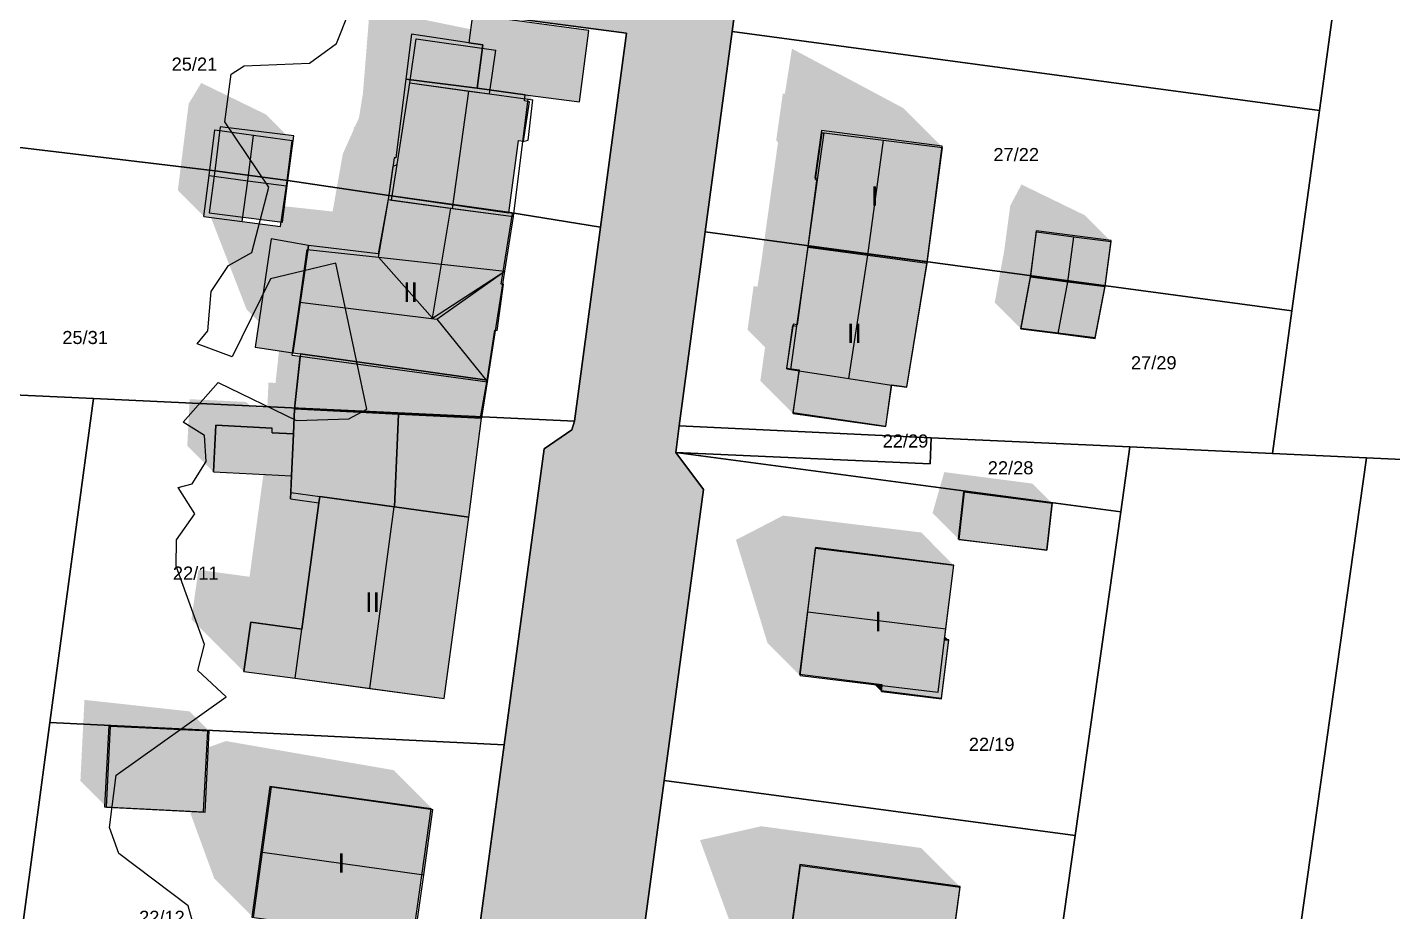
# Model space of a CAD drawing. Header units: millimetres. Extents: x 238 to 3518, y -74 to 2735.
# Drawn here: x 1813.9 to 1918.4, y 1756.8 to 1824.4 of the extents above; entities that cross this region are included whole.
import ezdxf
from ezdxf.enums import TextEntityAlignment as Align

# ---------------------------------------------------------------- set-up
doc = ezdxf.new("R2010")
doc.units = ezdxf.units.MM
for name, color, linetype in [('LP_Flurstueck_bez', 7, 'Continuous'), ('LP_Flurstuecke', 8, 'Continuous'), ('LP_Gebaeude_Dachaufsicht', 9, 'Continuous'), ('LP_Gebaeude_Dachschatten', 253, 'Continuous'), ('LP_Gebaeude_F', 254, 'Continuous'), ('LP_Gebaeude_Geschosszahl', 7, 'Continuous'), ('LP_Gebaeude_Schatten', 7, 'Continuous'), ('LP_Gebaeude_U', 7, 'Continuous'), ('LP_Topographie_Hoehenlinien', 8, 'Continuous'), ('LP_Verkehr_Strassen', 9, 'Continuous')]:
    doc.layers.add(name, color=color, linetype=linetype)
doc.styles.get("Standard").update_dxf_attribs({"font": 'arial.ttf'})

msp = doc.modelspace()

# ---------------------------------------------------------------- hatches: boundary and pattern name
at = {"layer": 'LP_Gebaeude_Dachschatten'}
for points in [[(1847.7, 1819.56), (1843.18, 1820.19), (1842.2, 1813.95), (1841.76, 1811.22), (1846.43, 1810.58)], [(1828.24, 1816.59), (1827.8, 1813.1), (1830.77, 1812.7), (1831.2, 1816.18)], [(1827.8, 1813.1), (1827.41, 1809.96), (1830.34, 1809.58), (1830.77, 1812.7)], [(1846.32, 1810.6), (1841.54, 1811.25), (1840.76, 1806.84), (1844.91, 1802.18)], [(1891.14, 1808.78), (1890.68, 1805.35), (1893.54, 1804.97), (1894, 1808.41)], [(1878.23, 1807), (1873.66, 1807.61), (1872.81, 1801.58), (1872.35, 1798.25), (1872.97, 1798.16), (1872.97, 1798.15), (1876.12, 1797.67), (1876.79, 1797.56)], [(1845.25, 1802.1), (1850.45, 1805.78), (1840.76, 1806.84), (1835.32, 1807.44), (1834.75, 1803.4)], [(1844.91, 1802.18), (1840.76, 1806.84), (1850.45, 1805.78)], [(1890.68, 1805.35), (1889.95, 1801.37), (1892.8, 1801), (1893.54, 1804.97)], [(1841.98, 1787.73), (1836.28, 1788.53), (1836.21, 1788.06), (1834.9, 1778.39), (1834.39, 1774.63), (1840.1, 1773.85)], [(1884.82, 1783.28), (1874.24, 1784.57), (1873.64, 1779.71), (1884.22, 1778.41)], [(1844.94, 1764.59), (1832.59, 1766.32), (1831.89, 1761.32), (1844.24, 1759.59)], [(1885.31, 1758.64), (1873.08, 1760.3), (1872.39, 1755.24), (1884.62, 1753.58)]]:
    msp.add_hatch(color=253, dxfattribs=at).paths.add_polyline_path(points)
at = {"layer": 'LP_Gebaeude_F'}
for points in [[(1847.68, 1823.26), (1848.76, 1823.1), (1848.32, 1819.79), (1852.01, 1819.27), (1856.17, 1818.74), (1856.88, 1824.2), (1847.97, 1825.4)], [(1842.86, 1820.48), (1848.32, 1819.79), (1848.76, 1823.1), (1847.68, 1823.26), (1843.31, 1823.9)], [(1841.57, 1811.56), (1850.76, 1810.24), (1851.5, 1815.77), (1851.88, 1815.72), (1852.34, 1818.73), (1851.94, 1818.8), (1852.01, 1819.27), (1848.32, 1819.79), (1842.86, 1820.48), (1842.1, 1814.44), (1841.96, 1814.45)], [(1828.24, 1813.46), (1833.84, 1812.72), (1834.29, 1816.13), (1828.66, 1816.83)], [(1873.64, 1807.7), (1882.77, 1806.49), (1883.94, 1815.33), (1874.7, 1816.55), (1874.17, 1812.92), (1874.33, 1812.89)], [(1827.81, 1810.23), (1833.42, 1809.53), (1833.84, 1812.72), (1828.24, 1813.46)], [(1834.21, 1799.53), (1834.8, 1799.44), (1849.08, 1797.43), (1849.68, 1801.25), (1849.86, 1801.23), (1850.34, 1804.77), (1850.16, 1804.79), (1851.02, 1810.2), (1850.76, 1810.24), (1841.57, 1811.56), (1840.75, 1807.1), (1835.41, 1807.73)], [(1890.68, 1805.41), (1896.41, 1804.66), (1896.86, 1808.12), (1891.13, 1808.87)], [(1831.32, 1799.95), (1834.21, 1799.53), (1835.41, 1807.73), (1832.55, 1808.25)], [(1872.02, 1798.36), (1872.97, 1798.23), (1872.49, 1794.96), (1879.61, 1793.91), (1880.07, 1797.09), (1881.23, 1796.92), (1882.77, 1806.49), (1873.64, 1807.7), (1872.84, 1801.67), (1872.51, 1801.71)], [(1889.95, 1801.42), (1895.65, 1800.69), (1896.41, 1804.66), (1890.68, 1805.41)], [(1834.35, 1795.25), (1842.3, 1794.84), (1848.67, 1794.52), (1848.61, 1794.7), (1849.08, 1797.43), (1834.8, 1799.44)], [(1834.03, 1788.35), (1836.21, 1788.06), (1836.28, 1788.53), (1841.99, 1787.73), (1842.3, 1794.84), (1834.35, 1795.25), (1834.26, 1793.34), (1834.11, 1790.12)], [(1828.13, 1790.41), (1834.11, 1790.12), (1834.26, 1793.34), (1832.62, 1793.41), (1832.64, 1793.77), (1828.32, 1793.98)], [(1841.99, 1787.73), (1847.69, 1786.95), (1848.67, 1794.52), (1842.3, 1794.84)], [(1885.2, 1785.25), (1891.97, 1784.46), (1892.37, 1788.05), (1885.62, 1788.88)], [(1830.45, 1775.13), (1834.39, 1774.63), (1845.81, 1773.07), (1847.69, 1786.95), (1841.99, 1787.73), (1836.28, 1788.53), (1836.21, 1788.06), (1834.9, 1778.39), (1830.99, 1778.92)], [(1873, 1774.94), (1879.32, 1774.15), (1879.26, 1773.68), (1883.88, 1773.1), (1884.43, 1777.57), (1884.12, 1777.61), (1884.82, 1783.29), (1874.22, 1784.63)], [(1819.8, 1764.79), (1827.38, 1764.4), (1827.7, 1770.62), (1820.12, 1771.01)], [(1831.07, 1756.34), (1843.41, 1754.62), (1844.8, 1764.64), (1832.46, 1766.35)], [(1871.65, 1750.24), (1883.94, 1748.56), (1885.32, 1758.7), (1873.04, 1760.38)]]:
    msp.add_hatch(color=254, dxfattribs=at).paths.add_polyline_path(points)
at = {"layer": 'LP_Gebaeude_Schatten'}
for points in [[(1826.32, 1795.98), (1830.64, 1795.77), (1831.01, 1795.39), (1832.26, 1795.34), (1832.35, 1797.25), (1832.89, 1797.22), (1833.01, 1798.34), (1833.22, 1800.31), (1830.67, 1802.86), (1827.94, 1809.89), (1833.28, 1809.19), (1833.51, 1810.75), (1837.26, 1810.34), (1838.04, 1814.75), (1838.87, 1816.6), (1838.9, 1816.81), (1838.98, 1816.85), (1839.28, 1817.52), (1839.58, 1819.38), (1840.2, 1827.06), (1843.28, 1825.34), (1843.61, 1825.15), (1848.25, 1824.2), (1849.75, 1822.7), (1843.65, 1823.55), (1843.18, 1820.19), (1842.2, 1813.95), (1841.9, 1813.81), (1841.54, 1811.25), (1840.76, 1806.84), (1835.32, 1807.44), (1834.75, 1803.4), (1834.17, 1799.36), (1834.77, 1799.28), (1834.35, 1795.25), (1834.26, 1793.34), (1832.62, 1793.41), (1832.64, 1793.77), (1828.32, 1793.98), (1828.13, 1790.41), (1826.13, 1792.41), (1826.32, 1795.98)], [(1871.22, 1815.78), (1871.73, 1819.37), (1871.89, 1819.36), (1872.43, 1822.8), (1880.96, 1818.25), (1883.96, 1815.25), (1874.89, 1816.36), (1874.73, 1816.37), (1874.22, 1812.78), (1874.38, 1812.76), (1873.66, 1807.61), (1872.81, 1801.58), (1872.49, 1801.63), (1872.03, 1798.29), (1872.35, 1798.25), (1872.97, 1798.16), (1872.97, 1798.15), (1872.51, 1794.89), (1870.01, 1797.39), (1870.37, 1799.95), (1869.03, 1801.29), (1869.49, 1804.63), (1869.79, 1804.59), (1870.09, 1806.56), (1870.66, 1810.61), (1871.36, 1815.63), (1871.22, 1815.78)], [(1852.22, 1818.94), (1849.28, 1819.34), (1849.63, 1821.85), (1852.6, 1818.89), (1852.22, 1818.94)], [(1825.8, 1815.1), (1826.24, 1818.59), (1827.2, 1820.18), (1832.15, 1817.77), (1834.15, 1815.77), (1828.24, 1816.59), (1827.8, 1813.1), (1827.41, 1809.96), (1825.41, 1811.96), (1825.8, 1815.1)], [(1888.68, 1807.35), (1889.14, 1810.78), (1890, 1812.41), (1894.86, 1810.05), (1896.86, 1808.05), (1891.14, 1808.78), (1890.68, 1805.35), (1889.95, 1801.37), (1887.95, 1803.37), (1888.68, 1807.35)], [(1843.16, 1811.03), (1841.54, 1811.25), (1841.76, 1811.22), (1843.16, 1811.03)], [(1826.99, 1782.92), (1830.9, 1782.39), (1831.96, 1790.22), (1834.11, 1790.12), (1834.05, 1788.84), (1834.03, 1788.35), (1836.21, 1788.06), (1834.9, 1778.39), (1830.99, 1778.92), (1830.45, 1775.13), (1826.45, 1779.13), (1826.99, 1782.92)], [(1884.09, 1790.4), (1890.85, 1789.52), (1892.35, 1788.02), (1885.59, 1788.9), (1885.19, 1785.26), (1883.19, 1787.26), (1884.09, 1790.4)], [(1868.14, 1785.21), (1871.74, 1787.07), (1882.32, 1785.78), (1884.82, 1783.28), (1874.24, 1784.57), (1873.05, 1774.84), (1870.55, 1777.34), (1868.14, 1785.21)], [(1884.12, 1777.57), (1884.15, 1777.81), (1884.43, 1777.53), (1884.12, 1777.57)], [(1879.34, 1774.07), (1879.28, 1773.61), (1878.74, 1774.15), (1879.34, 1774.07)], [(1818.26, 1772.97), (1826.31, 1772.09), (1827.81, 1770.59), (1820.26, 1770.97), (1819.95, 1764.77), (1817.95, 1766.77), (1818.26, 1772.97)], [(1844.94, 1764.59), (1832.59, 1766.32), (1831.19, 1756.32), (1828.19, 1759.32), (1826.32, 1764.44), (1827.51, 1764.37), (1827.75, 1769.34), (1829.09, 1769.82), (1841.94, 1767.59), (1844.94, 1764.59)], [(1865.39, 1762.24), (1870.08, 1763.3), (1882.31, 1761.64), (1885.31, 1758.64), (1873.08, 1760.3), (1871.7, 1750.18), (1868.7, 1753.18), (1865.39, 1762.24)]]:
    msp.add_hatch(color=7, dxfattribs=at).paths.add_polyline_path(points)
at = {"layer": 'LP_Verkehr_Strassen'}
msp.add_hatch(color=9, dxfattribs=at).paths.add_polyline_path([(1814.41, 1875.44), (1831.17, 1873.19), (1840.09, 1871.99), (1849.02, 1870.8), (1861.79, 1869.08), (1864.42, 1867.53), (1865.2, 1864.6), (1860.15, 1826.97), (1843.4, 1829.19), (1834.48, 1830.36), (1834.09, 1827.39), (1859.75, 1824), (1857.76, 1809.14), (1855.77, 1794.3), (1855.57, 1793.63), (1853.46, 1792.18), (1850.4, 1769.54), (1847.17, 1745.66), (1844.31, 1724.46), (1846.45, 1721.66), (1843.23, 1697.78), (1841.65, 1686.08), (1841.37, 1682.4), (1839.81, 1679.19), (1853.98, 1682.73), (1852.21, 1684.15), (1850.78, 1685.94), (1849.99, 1688.52), (1849.79, 1691.39), (1850.44, 1695.99), (1852.94, 1713.58), (1855.74, 1715.7), (1859.03, 1740), (1862.65, 1766.79), (1865.66, 1789.08), (1863.53, 1791.89), (1863.79, 1793.93), (1865.79, 1808.78), (1867.85, 1824.12), (1869.72, 1837.99), (1870.91, 1846.91), (1872.11, 1855.82), (1874.24, 1871.64), (1876.87, 1876.67), (1878.28, 1880.25), (1879.48, 1881.4), (1881.67, 1882.19), (1887.8, 1876.95), (1914.83, 1854.74), (1914.19, 1850.12), (1912.97, 1841.23), (1915.95, 1840.83), (1917.55, 1852.5), (1937.93, 1835.76), (1958.82, 1818.55), (1978.23, 1802.55), (1979.75, 1798.1), (1996.84, 1784.07), (2015.88, 1768.44), (2016.22, 1770.84), (2033.01, 1757.14), (2036.22, 1749), (2032.37, 1721.08), (2031.69, 1716.13), (2043.91, 1716.77), (2043.35, 1718.05), (2043.26, 1719.41), (2043.61, 1721.88), (2047.18, 1747.11), (2047.41, 1749.84), (2047.29, 1751.62), (2047.08, 1753.19), (2046.68, 1754.76), (2050.9, 1754.92), (2051.49, 1759.27), (2038.58, 1766.14), (2017.9, 1783.01), (1998.87, 1798.61), (1981.79, 1812.58), (1979.46, 1811.29), (1979.54, 1811.84), (1960.09, 1827.8), (1933.48, 1849.64), (1922.2, 1858.9), (1908.9, 1869.82), (1896.16, 1880.27), (1883.38, 1890.76), (1874.55, 1896.55), (1865.63, 1897.74), (1855.95, 1899.03), (1854.59, 1901.3), (1854.22, 1904.37), (1856.6, 1922.15), (1856.36, 1933.56), (1852.83, 1934.04), (1853.09, 1922.33), (1849.68, 1896.89), (1851.42, 1896.66), (1849.03, 1878.83), (1847.51, 1876.18), (1844.53, 1875.4), (1814.94, 1879.37)])

# ---------------------------------------------------------------- linework, layer by layer
at = {"layer": 'LP_Flurstuecke', "color": 8}
for points in [[(1859.03, 1740), (1862.65, 1766.79), (1865.66, 1789.08), (1863.53, 1791.89), (1863.79, 1793.93), (1865.79, 1808.78), (1867.85, 1824.12), (1869.72, 1837.99), (1870.91, 1846.91), (1872.11, 1855.82), (1874.24, 1871.64), (1876.87, 1876.67), (1882.5, 1878.84), (1887.8, 1876.95), (1914.83, 1854.74), (1914.19, 1850.12), (1912.97, 1841.23), (1915.95, 1840.83), (1917.55, 1852.5), (1937.93, 1835.76)], [(1834.09, 1827.39), (1859.75, 1824), (1857.76, 1809.14), (1855.77, 1794.3), (1855.57, 1793.63), (1853.46, 1792.18), (1850.4, 1769.54), (1847.17, 1745.66)]]:
    msp.add_lwpolyline(points, dxfattribs=at)
for points in [[(1909.21, 1791.82), (1916.41, 1791.48), (1931.72, 1790.77), (1937.93, 1835.76), (1917.55, 1852.5), (1915.95, 1840.83), (1914.72, 1831.91), (1912.82, 1818.08), (1910.71, 1802.74)], [(1867.85, 1824.12), (1912.82, 1818.08), (1914.72, 1831.91), (1897.18, 1834.44), (1891.6, 1835.17), (1883.85, 1836.08), (1869.72, 1837.99)], [(1806.46, 1816.05), (1828.24, 1813.46), (1833.84, 1812.72), (1841.57, 1811.56), (1850.83, 1810.27), (1857.76, 1809.14), (1859.75, 1824), (1834.09, 1827.39), (1825.14, 1828.57), (1808.43, 1830.77), (1806.69, 1817.75)], [(1865.79, 1808.78), (1910.71, 1802.74), (1912.82, 1818.08), (1867.85, 1824.12)], [(1803.92, 1796.71), (1818.95, 1796.02), (1855.77, 1794.3), (1857.76, 1809.14), (1850.83, 1810.27), (1841.57, 1811.56), (1833.84, 1812.72), (1828.24, 1813.46), (1806.46, 1816.05)], [(1863.79, 1793.93), (1883.09, 1793.03), (1898.31, 1792.33), (1909.21, 1791.82), (1910.71, 1802.74), (1865.79, 1808.78)], [(1790.01, 1767.74), (1799.07, 1753.18), (1797.09, 1738.3), (1800.46, 1737.85), (1810.96, 1736.45), (1812.43, 1747.38), (1815.62, 1771.23), (1818.95, 1796.02), (1803.92, 1796.71), (1803.65, 1794.77), (1801.16, 1776.2), (1791.22, 1776.64)], [(1815.62, 1771.23), (1850.4, 1769.54), (1853.46, 1792.18), (1855.57, 1793.63), (1855.77, 1794.3), (1818.95, 1796.02)], [(1863.53, 1791.89), (1883, 1791.04), (1883.09, 1793.03), (1863.79, 1793.93)], [(1863.53, 1791.89), (1897.61, 1787.36), (1898.31, 1792.33), (1883.09, 1793.03), (1883, 1791.04)], [(1862.65, 1766.79), (1894.11, 1762.6), (1897.61, 1787.36), (1863.53, 1791.89), (1865.66, 1789.08)], [(1883.88, 1690.21), (1902.82, 1694.94), (1916.41, 1791.48), (1909.21, 1791.82), (1898.31, 1792.33), (1897.61, 1787.36), (1894.11, 1762.6), (1890.33, 1735.84), (1886.55, 1709.07)], [(1902.82, 1694.94), (1918.92, 1698.96), (1931.72, 1790.77), (1916.41, 1791.48)], [(1812.43, 1747.38), (1847.17, 1745.66), (1850.4, 1769.54), (1815.62, 1771.23)], [(1859.03, 1740), (1890.33, 1735.84), (1894.11, 1762.6), (1862.65, 1766.79)]]:
    msp.add_lwpolyline(points, close=True, dxfattribs=at)
at = {"layer": 'LP_Gebaeude_Dachaufsicht', "color": 9}
for p, q in [((1843.18, 1820.19, 78.55), (1843.65, 1823.55, 78.55)), ((1843.65, 1823.55, 78.55), (1849.75, 1822.7, 78.55)), ((1849.28, 1819.34, 78.55), (1849.75, 1822.7, 78.55)), ((1842.2, 1813.95, 80.56), (1843.18, 1820.19, 80.56)), ((1843.18, 1820.19, 78.55), (1849.28, 1819.34, 78.55)), ((1843.18, 1820.19, 80.56), (1847.7, 1819.56, 86.3)), ((1846.43, 1810.58, 86.3), (1847.7, 1819.56, 86.3)), ((1847.7, 1819.56, 86.3), (1849.28, 1819.34, 84.29)), ((1849.28, 1819.34, 84.29), (1852.22, 1818.94, 80.56)), ((1851.82, 1815.71, 80.56), (1852.22, 1818.94, 80.56)), ((1852.22, 1818.94, 80.56), (1852.6, 1818.89, 80.56)), ((1852.22, 1815.79, 80.56), (1852.6, 1818.89, 80.56)), ((1827.8, 1813.1, 78.99), (1828.24, 1816.59, 78.99)), ((1828.24, 1816.59, 78.99), (1831.2, 1816.18, 81.89)), ((1830.77, 1812.7, 81.89), (1831.2, 1816.18, 81.89)), ((1831.2, 1816.18, 81.89), (1834.15, 1815.77, 78.99)), ((1874.22, 1812.78, 80.78), (1874.73, 1816.37, 80.78)), ((1874.38, 1812.76, 80.78), (1874.89, 1816.36, 80.78)), ((1874.73, 1816.37, 80.78), (1874.89, 1816.36, 80.78)), ((1874.89, 1816.36, 80.78), (1879.43, 1815.8, 86.49)), ((1833.73, 1812.3, 78.99), (1834.15, 1815.77, 78.99)), ((1851.11, 1809.95, 80.56), (1851.82, 1815.71, 80.56)), ((1851.82, 1815.71, 80.56), (1852.22, 1815.79, 80.56)), ((1878.23, 1807, 86.49), (1879.43, 1815.8, 86.49)), ((1879.43, 1815.8, 86.49), (1883.96, 1815.25, 80.78)), ((1882.79, 1806.4, 80.78), (1883.96, 1815.25, 80.78)), ((1841.54, 1811.25, 80.56), (1841.9, 1813.81, 80.56)), ((1841.76, 1811.22, 80.56), (1842.2, 1813.95, 80.56)), ((1841.9, 1813.81, 80.56), (1842.2, 1813.95, 80.56)), ((1827.41, 1809.96, 78.99), (1827.8, 1813.1, 78.99)), ((1827.8, 1813.1, 78.99), (1830.77, 1812.7, 81.89)), ((1873.66, 1807.61, 80.78), (1874.38, 1812.76, 80.78)), ((1874.22, 1812.78, 80.78), (1874.38, 1812.76, 80.78)), ((1830.34, 1809.58, 81.89), (1830.77, 1812.7, 81.89)), ((1830.77, 1812.7, 81.89), (1833.73, 1812.3, 78.99)), ((1833.28, 1809.19, 78.99), (1833.73, 1812.3, 78.99)), ((1840.76, 1806.84, 80.83), (1841.54, 1811.25, 80.83)), ((1841.54, 1811.25, 80.83), (1846.32, 1810.6, 85.95)), ((1841.54, 1811.25, 80.56), (1841.76, 1811.22, 80.56)), ((1841.76, 1811.22, 80.56), (1846.43, 1810.58, 86.3)), ((1827.41, 1809.96, 78.99), (1830.34, 1809.58, 81.89)), ((1830.34, 1809.58, 81.89), (1833.28, 1809.19, 78.99)), ((1844.91, 1802.18, 85.95), (1846.32, 1810.6, 85.95)), ((1846.32, 1810.6, 85.95), (1851.11, 1809.95, 80.83)), ((1846.43, 1810.58, 86.3), (1851.11, 1809.95, 80.56)), ((1850.45, 1805.78, 80.83), (1851.11, 1809.95, 80.83)), ((1890.68, 1805.35, 79.47), (1891.14, 1808.78, 79.47)), ((1891.14, 1808.78, 79.47), (1894, 1808.41, 82.24)), ((1872.81, 1801.58, 80.82), (1873.66, 1807.61, 80.82)), ((1873.66, 1807.61, 80.78), (1878.23, 1807, 86.49)), ((1873.66, 1807.61, 80.82), (1878.23, 1807, 86.5)), ((1893.54, 1804.97, 82.24), (1894, 1808.41, 82.24)), ((1894, 1808.41, 82.24), (1896.86, 1808.05, 79.47)), ((1896.4, 1804.6, 79.47), (1896.86, 1808.05, 79.47)), ((1834.75, 1803.4, 86), (1835.32, 1807.44, 80.83)), ((1835.32, 1807.44, 80.83), (1840.76, 1806.84, 80.83)), ((1840.76, 1806.84, 80.83), (1850.45, 1805.78, 80.83)), ((1840.76, 1806.84, 80.83), (1844.91, 1802.18, 85.95)), ((1876.79, 1797.56, 86.5), (1878.23, 1807, 86.5)), ((1878.23, 1807, 86.49), (1882.79, 1806.4, 80.78)), ((1878.23, 1807, 86.5), (1882.79, 1806.4, 80.82)), ((1844.91, 1802.18, 85.95), (1850.45, 1805.78, 80.83)), ((1845.25, 1802.1, 86), (1850.45, 1805.78, 80.83)), ((1849.11, 1797.32, 80.83), (1850.45, 1805.78, 80.83)), ((1881.23, 1796.89, 80.82), (1882.79, 1806.4, 80.82)), ((1889.95, 1801.37, 79.47), (1890.68, 1805.35, 79.47)), ((1890.68, 1805.35, 79.47), (1893.54, 1804.97, 82.24)), ((1892.8, 1801, 82.24), (1893.54, 1804.97, 82.24)), ((1893.54, 1804.97, 82.24), (1896.4, 1804.6, 79.47)), ((1895.64, 1800.62, 79.47), (1896.4, 1804.6, 79.47)), ((1834.17, 1799.36, 80.83), (1834.75, 1803.4, 86)), ((1834.75, 1803.4, 86), (1845.25, 1802.1, 86)), ((1845.25, 1802.1, 86), (1849.11, 1797.32, 80.83)), ((1872.03, 1798.29, 80.82), (1872.49, 1801.63, 80.82)), ((1872.35, 1798.25, 80.82), (1872.81, 1801.58, 80.82)), ((1872.49, 1801.63, 80.82), (1872.81, 1801.58, 80.82)), ((1889.95, 1801.37, 79.47), (1892.8, 1801, 82.24)), ((1892.8, 1801, 82.24), (1895.64, 1800.62, 79.47)), ((1834.17, 1799.36, 80.83), (1834.77, 1799.28, 80.83)), ((1834.35, 1795.25, 77.93), (1834.77, 1799.28, 77.93)), ((1834.77, 1799.28, 80.83), (1849.11, 1797.32, 80.83)), ((1834.77, 1799.28, 77.93), (1849.11, 1797.32, 77.93)), ((1872.03, 1798.29, 80.82), (1872.35, 1798.25, 80.82)), ((1872.35, 1798.25, 80.82), (1872.97, 1798.16, 81.62)), ((1872.51, 1794.89, 80.21), (1872.97, 1798.15, 80.21)), ((1872.97, 1798.15, 81.62), (1872.97, 1798.16, 81.62)), ((1872.97, 1798.15, 80.21), (1876.12, 1797.67, 80.21)), ((1872.97, 1798.15, 81.62), (1876.12, 1797.67, 85.64)), ((1848.68, 1794.57, 77.93), (1849.11, 1797.32, 77.93)), ((1876.12, 1797.67, 80.21), (1876.79, 1797.56, 80.21)), ((1876.12, 1797.67, 85.64), (1876.79, 1797.56, 86.5)), ((1876.79, 1797.56, 80.21), (1880.06, 1797.05, 80.21)), ((1876.79, 1797.56, 86.5), (1880.06, 1797.05, 82.31)), ((1879.62, 1793.9, 80.21), (1880.06, 1797.05, 80.21)), ((1880.06, 1797.05, 82.31), (1881.23, 1796.89, 80.82)), ((1834.26, 1793.34, 78.87), (1834.35, 1795.25, 78.87)), ((1834.35, 1795.25, 78.87), (1842.3, 1794.84, 78.87)), ((1834.35, 1795.25, 77.93), (1842.3, 1794.84, 77.93)), ((1828.13, 1790.41, 78.62), (1828.32, 1793.98, 78.62)), ((1828.32, 1793.98, 78.62), (1832.64, 1793.77, 78.62)), ((1841.99, 1787.73, 78.87), (1842.3, 1794.84, 78.87)), ((1842.3, 1794.84, 78.87), (1848.67, 1794.52, 78.87)), ((1842.3, 1794.84, 77.93), (1848.67, 1794.52, 77.93)), ((1847.69, 1786.95, 78.87), (1848.67, 1794.52, 78.87)), ((1848.67, 1794.52, 77.93), (1848.68, 1794.57, 77.93)), ((1872.51, 1794.89, 80.21), (1879.62, 1793.9, 80.21)), ((1832.62, 1793.41, 78.62), (1832.64, 1793.77, 78.62)), ((1832.62, 1793.41, 78.62), (1834.26, 1793.34, 78.62)), ((1834.11, 1790.12, 78.62), (1834.26, 1793.34, 78.62)), ((1834.11, 1790.12, 78.87), (1834.26, 1793.34, 78.87)), ((1828.13, 1790.41, 78.62), (1834.11, 1790.12, 78.62)), ((1834.05, 1788.84, 78.87), (1834.11, 1790.12, 78.87)), ((1834.03, 1788.35, 78.87), (1834.05, 1788.84, 78.87)), ((1834.05, 1788.84, 78.87), (1836.28, 1788.53, 78.87)), ((1885.19, 1785.26, 79.11), (1885.59, 1788.9, 79.11)), ((1885.59, 1788.9, 79.11), (1892.35, 1788.02, 79.11)), ((1834.03, 1788.35, 78.87), (1836.21, 1788.06, 78.87)), ((1834.9, 1778.39, 81.81), (1836.21, 1788.06, 81.81)), ((1836.21, 1788.06, 81.81), (1836.28, 1788.53, 81.81)), ((1836.21, 1788.06, 78.87), (1836.28, 1788.53, 78.87)), ((1836.28, 1788.53, 78.87), (1841.99, 1787.73, 78.87)), ((1836.28, 1788.53, 81.81), (1841.98, 1787.73, 85.5)), ((1840.1, 1773.85, 85.5), (1841.98, 1787.73, 85.5)), ((1841.98, 1787.73, 85.5), (1841.99, 1787.73, 85.5)), ((1841.99, 1787.73, 85.5), (1847.69, 1786.95, 81.81)), ((1841.99, 1787.73, 78.87), (1847.69, 1786.95, 78.87)), ((1891.95, 1784.42, 79.11), (1892.35, 1788.02, 79.11)), ((1845.81, 1773.07, 81.81), (1847.69, 1786.95, 81.81)), ((1873.64, 1779.71, 84.49), (1874.24, 1784.57, 80.13)), ((1874.24, 1784.57, 80.13), (1884.82, 1783.28, 80.13)), ((1885.19, 1785.26, 79.11), (1891.95, 1784.42, 79.11)), ((1884.22, 1778.41, 84.49), (1884.82, 1783.28, 80.13)), ((1873.05, 1774.84, 80.13), (1873.64, 1779.71, 84.49)), ((1873.64, 1779.71, 84.49), (1884.22, 1778.41, 84.49)), ((1830.45, 1775.13, 81.81), (1830.99, 1778.92, 81.81)), ((1830.99, 1778.92, 81.81), (1834.9, 1778.39, 81.81)), ((1834.39, 1774.63, 81.81), (1834.9, 1778.39, 81.81)), ((1883.63, 1773.55, 80.13), (1884.22, 1778.41, 84.49)), ((1883.63, 1773.55, 80.13), (1884.12, 1777.57, 80.13)), ((1883.89, 1773.04, 80.13), (1884.43, 1777.53, 80.13)), ((1884.12, 1777.57, 80.13), (1884.43, 1777.53, 80.13)), ((1830.45, 1775.13, 81.81), (1834.39, 1774.63, 81.81)), ((1834.39, 1774.63, 81.81), (1840.1, 1773.85, 85.5)), ((1873.05, 1774.84, 80.13), (1879.34, 1774.07, 80.13)), ((1879.28, 1773.61, 80.13), (1879.34, 1774.07, 80.13)), ((1879.34, 1774.07, 80.13), (1883.63, 1773.55, 80.13)), ((1840.1, 1773.85, 85.5), (1845.81, 1773.07, 81.81)), ((1879.28, 1773.61, 80.13), (1883.89, 1773.04, 80.13)), ((1819.95, 1764.77, 78.56), (1820.26, 1770.97, 78.56)), ((1820.26, 1770.97, 78.56), (1827.81, 1770.59, 78.56)), ((1827.51, 1764.37, 78.56), (1827.81, 1770.59, 78.56)), ((1831.89, 1761.32, 86.27), (1832.59, 1766.32, 80.83)), ((1832.59, 1766.32, 80.83), (1844.94, 1764.59, 80.83)), ((1819.95, 1764.77, 78.56), (1827.51, 1764.37, 78.56)), ((1844.24, 1759.59, 86.27), (1844.94, 1764.59, 80.83)), ((1831.19, 1756.32, 80.83), (1831.89, 1761.32, 86.27)), ((1831.89, 1761.32, 86.27), (1844.24, 1759.59, 86.27)), ((1843.54, 1754.59, 80.83), (1844.24, 1759.59, 86.27)), ((1872.39, 1755.24, 86.09), (1873.08, 1760.3, 80.46)), ((1873.08, 1760.3, 80.46), (1885.31, 1758.64, 80.46)), ((1884.62, 1753.58, 86.09), (1885.31, 1758.64, 80.46))]:
    msp.add_line(p, q, dxfattribs=at)
at = {"layer": 'LP_Gebaeude_U', "color": 7}
for points in [[(1847.68, 1823.26), (1848.76, 1823.1), (1848.32, 1819.79), (1852.01, 1819.27), (1856.17, 1818.74), (1856.88, 1824.2), (1847.97, 1825.4)], [(1842.86, 1820.48), (1848.32, 1819.79), (1848.76, 1823.1), (1847.68, 1823.26), (1843.31, 1823.9)], [(1841.57, 1811.56), (1850.76, 1810.24), (1851.5, 1815.77), (1851.88, 1815.72), (1852.34, 1818.73), (1851.94, 1818.8), (1852.01, 1819.27), (1848.32, 1819.79), (1842.86, 1820.48), (1842.1, 1814.44), (1841.96, 1814.45)], [(1828.24, 1813.46), (1833.84, 1812.72), (1834.29, 1816.13), (1828.66, 1816.83)], [(1873.64, 1807.7), (1882.77, 1806.49), (1883.94, 1815.33), (1874.7, 1816.55), (1874.17, 1812.92), (1874.33, 1812.89)], [(1827.81, 1810.23), (1833.42, 1809.53), (1833.84, 1812.72), (1828.24, 1813.46)], [(1834.21, 1799.53), (1834.8, 1799.44), (1849.08, 1797.43), (1849.68, 1801.25), (1849.86, 1801.23), (1850.34, 1804.77), (1850.16, 1804.79), (1851.02, 1810.2), (1850.76, 1810.24), (1841.57, 1811.56), (1840.75, 1807.1), (1835.41, 1807.73)], [(1890.68, 1805.41), (1896.41, 1804.66), (1896.86, 1808.12), (1891.13, 1808.87)], [(1831.32, 1799.95), (1834.21, 1799.53), (1835.41, 1807.73), (1832.55, 1808.25)], [(1872.02, 1798.36), (1872.97, 1798.23), (1872.49, 1794.96), (1879.61, 1793.91), (1880.07, 1797.09), (1881.23, 1796.92), (1882.77, 1806.49), (1873.64, 1807.7), (1872.84, 1801.67), (1872.51, 1801.71)], [(1889.95, 1801.42), (1895.65, 1800.69), (1896.41, 1804.66), (1890.68, 1805.41)], [(1834.35, 1795.25), (1842.3, 1794.84), (1848.67, 1794.52), (1848.61, 1794.7), (1849.08, 1797.43), (1834.8, 1799.44)], [(1834.03, 1788.35), (1836.21, 1788.06), (1836.28, 1788.53), (1841.99, 1787.73), (1842.3, 1794.84), (1834.35, 1795.25), (1834.26, 1793.34), (1834.11, 1790.12)], [(1828.13, 1790.41), (1834.11, 1790.12), (1834.26, 1793.34), (1832.62, 1793.41), (1832.64, 1793.77), (1828.32, 1793.98)], [(1841.99, 1787.73), (1847.69, 1786.95), (1848.67, 1794.52), (1842.3, 1794.84)], [(1885.2, 1785.25), (1891.97, 1784.46), (1892.37, 1788.05), (1885.62, 1788.88)], [(1830.45, 1775.13), (1834.39, 1774.63), (1845.81, 1773.07), (1847.69, 1786.95), (1841.99, 1787.73), (1836.28, 1788.53), (1836.21, 1788.06), (1834.9, 1778.39), (1830.99, 1778.92)], [(1873, 1774.94), (1879.32, 1774.15), (1879.26, 1773.68), (1883.88, 1773.1), (1884.43, 1777.57), (1884.12, 1777.61), (1884.82, 1783.29), (1874.22, 1784.63)], [(1819.8, 1764.79), (1827.38, 1764.4), (1827.7, 1770.62), (1820.12, 1771.01)], [(1831.07, 1756.34), (1843.41, 1754.62), (1844.8, 1764.64), (1832.46, 1766.35)], [(1871.65, 1750.24), (1883.94, 1748.56), (1885.32, 1758.7), (1873.04, 1760.38)]]:
    msp.add_lwpolyline(points, close=True, dxfattribs=at)
at = {"layer": 'LP_Topographie_Hoehenlinien', "color": 8}
msp.add_lwpolyline([(1827.87, 1751.21), (1826.2, 1757.21), (1820.89, 1761.21), (1820.18, 1763.21), (1820.7, 1767.21), (1829.1, 1773.21), (1826.95, 1775.21), (1827.44, 1777.21), (1825.27, 1783.21), (1825.31, 1785.21), (1826.72, 1787.21), (1825.43, 1789.21), (1826.5, 1789.49), (1827.59, 1791.21), (1827.45, 1793.21), (1825.82, 1794.21), (1828.5, 1797.25), (1834.5, 1794.34), (1838.5, 1794.48), (1839.88, 1795.21), (1837.5, 1806.4), (1832.5, 1805.18), (1829.58, 1799.21), (1826.89, 1800.21), (1827.71, 1801.21), (1827.96, 1804.21), (1829.28, 1806.21), (1831.07, 1807.21), (1832.38, 1812.21), (1829.02, 1817.21), (1829.5, 1820.85), (1830.5, 1821.5), (1835.5, 1821.68), (1837.55, 1823.21), (1838.5, 1825.57)], dxfattribs=at)

# ---------------------------------------------------------------- texts
at = {"layer": 'LP_Flurstueck_bez', "color": 7}
for s, p in [('25/21', (1826.68, 1821.62)), ('27/22', (1889.6, 1814.7)), ('25/31', (1818.31, 1800.7)), ('27/29', (1900.13, 1798.77)), ('22/29', (1881.12, 1792.78)), ('22/28', (1889.17, 1790.73)), ('22/11', (1826.78, 1782.67)), ('22/19', (1887.72, 1769.57)), ('22/12', (1824.19, 1756.33))]:
    msp.add_text(s, height=1, dxfattribs=at).set_placement(p, align=Align.MIDDLE_CENTER)
at = {"layer": 'LP_Gebaeude_Geschosszahl', "color": 7}
for s, p in [('I', (1878.76, 1811.53)), ('II', (1843.23, 1804.16)), ('II', (1877.21, 1801.02)), ('II', (1840.32, 1780.45)), ('I', (1879.03, 1778.96)), ('I', (1837.93, 1760.49))]:
    msp.add_text(s, height=1.5, dxfattribs=at).set_placement(p, align=Align.MIDDLE_CENTER)

doc.saveas('drawing.dxf')
